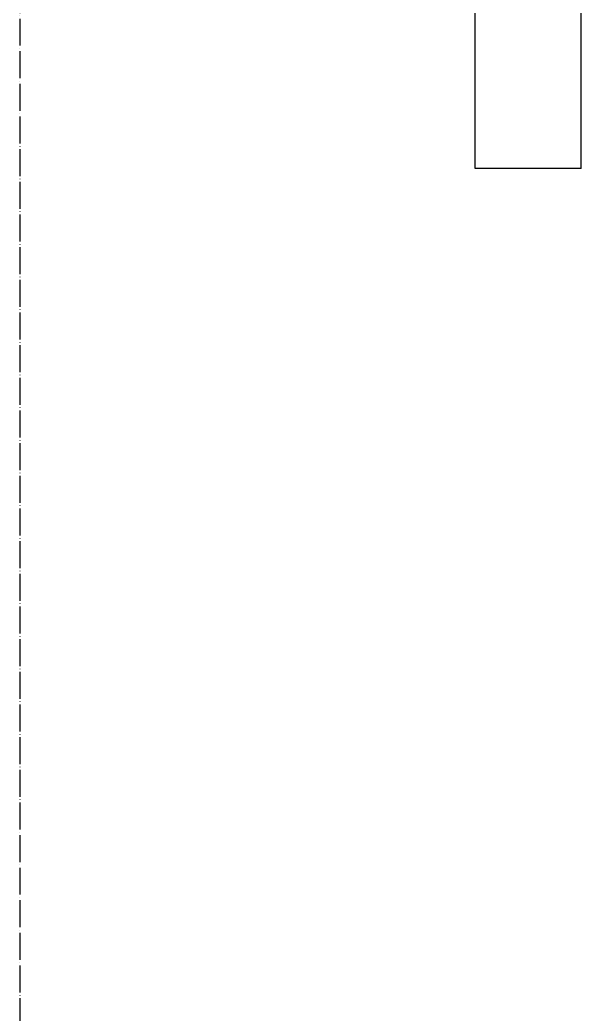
# Model space of a CAD drawing. Extents: x -1899985 to 1774885, y 556286 to 2175695.
# Drawn here: x -1659310 to -1658894, y 573261 to 573998 of the extents above; entities that cross this region are included whole.
import ezdxf

# ---------------------------------------------------------------- set-up
doc = ezdxf.new("R2010")
doc.units = 0
doc.header["$LTSCALE"] = 10
doc.header["$MEASUREMENT"] = 0
doc.linetypes.add('20剖面图$0$DOTE', pattern=[2.42, 2, -0.2, 0.02, -0.2])
for name, color, linetype in [('20剖面图$0$A-AXIS-DOTE', 14, '20剖面图$0$DOTE'), ('20剖面图$0$A-LIN-V', 9, 'Continuous'), ('20剖面图$0$取电臂', 7, 'Continuous'), ('A-LIN-V', 9, 'Continuous')]:
    doc.layers.add(name, color=color, linetype=linetype)

# ---------------------------------------------------------------- blocks, each defined once
blk = doc.blocks.new('20剖面图$0$5555rrrrrrrrrrr')
at = {"layer": '20剖面图$0$A-AXIS-DOTE'}
blk.add_line((-1631325, 575655), (-1631325, 568562.45), dxfattribs=at)
at = {"layer": '20剖面图$0$取电臂', "color": 7, "linetype": 'Continuous'}
for p, q in [((-1630987.43, 573922.63), (-1630987.43, 574051.78)), ((-1630987.43, 573922.63), (-1630987.43, 574051.78)), ((-1630908.86, 573922.63), (-1630908.86, 574051.78)), ((-1630908.86, 573922.63), (-1630908.86, 574051.78)), ((-1630981.15, 573922.63), (-1630987.43, 573922.63)), ((-1630981.15, 573922.63), (-1630987.43, 573922.63)), ((-1630915.15, 573922.63), (-1630981.15, 573922.63)), ((-1630915.15, 573922.63), (-1630981.15, 573922.63)), ((-1630908.86, 573922.63), (-1630915.15, 573922.63)), ((-1630908.86, 573922.63), (-1630915.15, 573922.63))]:
    blk.add_line(p, q, dxfattribs=at)
blk = doc.blocks.new('20剖面图')
at = {"layer": '20剖面图$0$A-LIN-V'}
blk.add_blockref('20剖面图$0$5555rrrrrrrrrrr', (-27985.4, -35.04), dxfattribs=at)

msp = doc.modelspace()

# ---------------------------------------------------------------- block references
at = {"layer": 'A-LIN-V'}
msp.add_blockref('20剖面图', (0, 0), dxfattribs=at)

doc.saveas('drawing.dxf')
